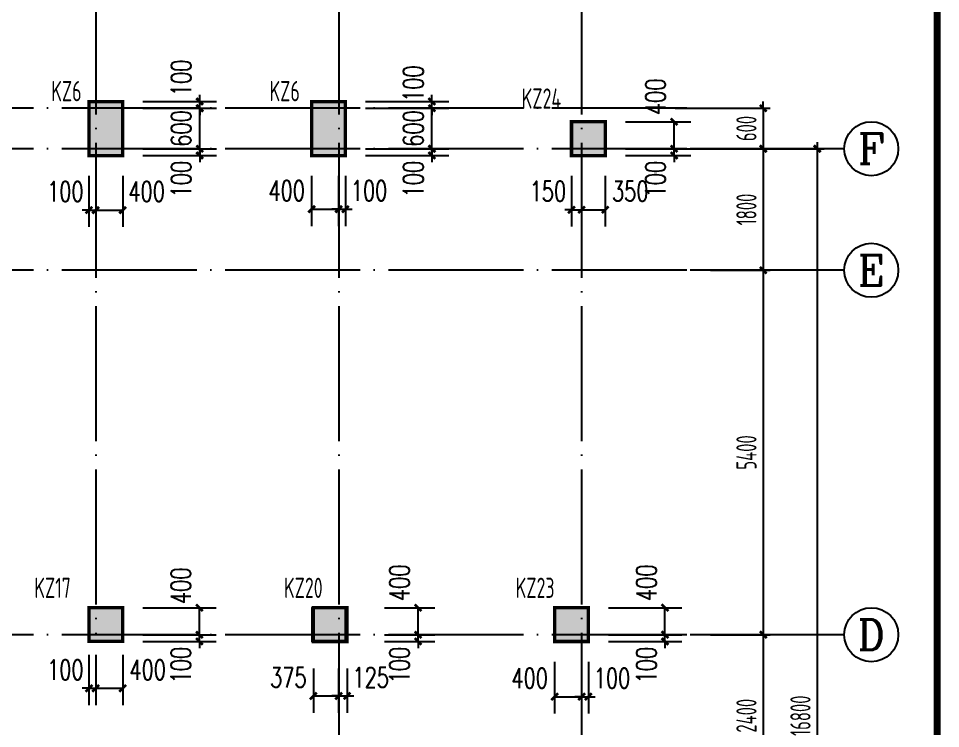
# Model space of a CAD drawing. Extents: x 127019 to 780419, y 327305 to 369305.
# Drawn here: x 290606 to 304269, y 348264 to 358785 of the extents above; entities that cross this region are included whole.
import ezdxf
from ezdxf.enums import TextEntityAlignment as Align

# ---------------------------------------------------------------- set-up
doc = ezdxf.new("R2010")
doc.units = 0
doc.header["$LTSCALE"] = 1000
doc.header["$MEASUREMENT"] = 0
doc.linetypes.add('CONTINOUS', pattern=[0])
doc.linetypes.add('DOTE', pattern=[2.42, 2, -0.2, 0.02, -0.2])
doc.layers.get('0').update_dxf_attribs({"linetype": 'CONTINUOUS'})
doc.layers.get('Defpoints').update_dxf_attribs({"linetype": 'CONTINUOUS'})
for name, color, linetype in [('2106', 2, 'CONTINUOUS'), ('AXIS_TEXT', 7, 'CONTINUOUS'), ('COLU', 7, 'CONTINUOUS'), ('COLUMN', 7, 'CONTINUOUS'), ('DIM', 3, 'CONTINUOUS'), ('DOTE', 8, 'DOTE'), ('PUB_DIM', 3, 'CONTINUOUS'), ('PUB_TITLE', 4, 'CONTINUOUS'), ('柱涂实', 54, 'CONTINUOUS'), ('柱编号', 7, 'CONTINUOUS')]:
    doc.layers.add(name, color=color, linetype=linetype)
doc.styles.add('_TCH_DIM_T3', font='SIMPLEX', dxfattribs={"width": 0.705882, "bigfont": 'GBCBIG'})
doc.styles.add('COMPLEX', font='COMPLEX.shx')
doc.styles.get("Standard").update_dxf_attribs({"font": 'gbxwxt.shx', "bigfont": 'gbhzfs.shx'})
doc.styles.add('TSSD_Dimension', font='gbxwxt.shx', dxfattribs={"width": 0.7, "bigfont": 'gbhzfs.shx'})
doc.dimstyles.new('_TCH_ARCH&&100', dxfattribs={"dimtxt": 297.5, "dimasz": 100, "dimexe": 250, "dimexo": 300, "dimgap": 126.25, "dimtad": 1, "dimdec": 0, "dimzin": 0, "dimdsep": 46, "dimtxsty": '_TCH_DIM_T3', "dimblk": 'ARCHTICK', "dimcen": 0.09, "dimclrt": 7, "dimazin": 2, "dimtfac": 1, "dimtdec": 0, "dimtix": 1, "dimtmove": 2, "dimatfit": 3, "dimfxl": 0, "dimtolj": 1, "dimtzin": 0, "dimarcsym": 0})
doc.dimstyles.new('TSSD_100_100', dxfattribs={"dimtxt": 300, "dimasz": 100, "dimexe": 100, "dimexo": 250, "dimgap": 100, "dimtad": 1, "dimdec": 0, "dimzin": 0, "dimdsep": 46, "dimtxsty": 'TSSD_Dimension', "dimblk": 'ARCHTICK', "dimcen": 0, "dimdle": 100, "dimclrt": 7, "dimadec": 0, "dimazin": 0, "dimtfac": 1, "dimtdec": 0, "dimtix": 1, "dimtmove": 2, "dimatfit": 3, "dimfxl": 0, "dimtolj": 1, "dimtzin": 0, "dimarcsym": 0})

# ---------------------------------------------------------------- blocks, each defined once
blk = doc.blocks.new('_ArchTick')
at = {"color": 0, "linetype": 'ByBlock', "const_width": 0.4}
blk.add_lwpolyline([(-0.5, -0.5), (0.5, 0.5)], dxfattribs=at)
blk = doc.blocks.new('*D239')
at = {"layer": 'Defpoints', "color": 0, "transparency": 16777216}
for p in [(300609, 356854), (300609, 340054), (302443, 340054)]:
    blk.add_point(p, dxfattribs=at)
at = {"layer": 'DIM', "color": 0, "lineweight": -2, "transparency": 16777216}
for p, q in [((302443, 356954), (302443, 339954)), ((300859, 356854), (302543, 356854)), ((300859, 340054), (302543, 340054))]:
    blk.add_line(p, q, dxfattribs=at)
at = {"layer": 'DIM', "color": 0, "lineweight": -2, "transparency": 16777216, "xscale": 100, "yscale": 100, "zscale": 100}
for p, rotation in [((302443, 356854), 90), ((302443, 340054), 270)]:
    blk.add_blockref('_ArchTick', p, dxfattribs=dict(at, rotation=rotation))
at = {"layer": 'DIM', "color": 7, "transparency": 16777216, "insert": (302193, 348454), "char_height": 300, "attachment_point": 5, "rotation": 90, "style": 'TSSD_Dimension'}
blk.add_mtext('\\A1;16800', dxfattribs=at)
blk = doc.blocks.new('*D242')
at = {"layer": 'Defpoints', "color": 0, "transparency": 16777216}
for p in [(300609, 349654), (300609, 347254), (301643, 347254)]:
    blk.add_point(p, dxfattribs=at)
at = {"layer": 'DIM', "color": 0, "lineweight": -2, "transparency": 16777216}
for p, q in [((300859, 349654), (301743, 349654)), ((301643, 349754), (301643, 347154)), ((300859, 347254), (301743, 347254))]:
    blk.add_line(p, q, dxfattribs=at)
at = {"layer": 'DIM', "color": 0, "lineweight": -2, "transparency": 16777216, "xscale": 100, "yscale": 100, "zscale": 100}
for p, rotation in [((301643, 349654), 90), ((301643, 347254), 270)]:
    blk.add_blockref('_ArchTick', p, dxfattribs=dict(at, rotation=rotation))
at = {"layer": 'DIM', "color": 7, "transparency": 16777216, "insert": (301393, 348454), "char_height": 300, "attachment_point": 5, "rotation": 90, "style": 'TSSD_Dimension'}
blk.add_mtext('\\A1;2400', dxfattribs=at)
blk = doc.blocks.new('*D243')
at = {"layer": 'Defpoints', "color": 0, "transparency": 16777216}
for p in [(300609, 355054), (300609, 349654), (301643, 349654)]:
    blk.add_point(p, dxfattribs=at)
at = {"layer": 'DIM', "color": 0, "lineweight": -2, "transparency": 16777216}
for p, q in [((301643, 355154), (301643, 349554)), ((300859, 355054), (301743, 355054)), ((300859, 349654), (301743, 349654))]:
    blk.add_line(p, q, dxfattribs=at)
at = {"layer": 'DIM', "color": 0, "lineweight": -2, "transparency": 16777216, "xscale": 100, "yscale": 100, "zscale": 100}
for p, rotation in [((301643, 355054), 90), ((301643, 349654), 270)]:
    blk.add_blockref('_ArchTick', p, dxfattribs=dict(at, rotation=rotation))
at = {"layer": 'DIM', "color": 7, "transparency": 16777216, "insert": (301393, 352354), "char_height": 300, "attachment_point": 5, "rotation": 90, "style": 'TSSD_Dimension'}
blk.add_mtext('\\A1;5400', dxfattribs=at)
blk = doc.blocks.new('*D244')
at = {"layer": 'Defpoints', "color": 0, "transparency": 16777216}
for p in [(300609, 356854), (300609, 355054), (301643, 355054)]:
    blk.add_point(p, dxfattribs=at)
at = {"layer": 'DIM', "color": 0, "lineweight": -2, "transparency": 16777216}
for p, q in [((301643, 356954), (301643, 354954)), ((300859, 356854), (301743, 356854)), ((300859, 355054), (301743, 355054))]:
    blk.add_line(p, q, dxfattribs=at)
at = {"layer": 'DIM', "color": 0, "lineweight": -2, "transparency": 16777216, "xscale": 100, "yscale": 100, "zscale": 100}
for p, rotation in [((301643, 356854), 90), ((301643, 355054), 270)]:
    blk.add_blockref('_ArchTick', p, dxfattribs=dict(at, rotation=rotation))
at = {"layer": 'DIM', "color": 7, "transparency": 16777216, "insert": (301393, 355954), "char_height": 300, "attachment_point": 5, "rotation": 90, "style": 'TSSD_Dimension'}
blk.add_mtext('\\A1;1800', dxfattribs=at)
blk = doc.blocks.new('_axiso')
blk.add_circle((0, 0), 0.5)
at = {"layer": 'AXIS_TEXT', "style": 'COMPLEX', "width": 1.041667}
blk.add_attdef('A', text='', height=0.56, dxfattribs=at).set_placement((-0.25, -0.28), (0.25, -0.28), align=Align.FIT)
blk = doc.blocks.new('*D247')
at = {"layer": 'Defpoints', "color": 0, "transparency": 16777216}
for p in [(300086, 357454), (300086, 356854), (301643, 356854)]:
    blk.add_point(p, dxfattribs=at)
at = {"layer": 'DIM', "color": 0, "lineweight": -2, "transparency": 16777216}
for p, q in [((300336, 357454), (301743, 357454)), ((301643, 357454), (301643, 357554)), ((301643, 357454), (301643, 356854)), ((300336, 356854), (301743, 356854)), ((301643, 356854), (301643, 356754))]:
    blk.add_line(p, q, dxfattribs=at)
at = {"layer": 'DIM', "color": 0, "lineweight": -2, "transparency": 16777216, "xscale": 100, "yscale": 100, "zscale": 100}
for p, rotation in [((301643, 357454), 270), ((301643, 356854), 90)]:
    blk.add_blockref('_ArchTick', p, dxfattribs=dict(at, rotation=rotation))
at = {"layer": 'DIM', "color": 7, "transparency": 16777216, "insert": (301393, 357154), "char_height": 300, "attachment_point": 5, "rotation": 90, "style": 'TSSD_Dimension'}
blk.add_mtext('\\A1;600', dxfattribs=at)
blk = doc.blocks.new('A$C5E704440')
at = {"layer": '2106', "color": 8}
for points in [[(40000, 700), (39500, 700), (40000, -100), (39500, -100)], [(43300, 700), (42800, 700), (43300, -100), (42800, -100)], [(47150, 400), (46650, 400), (47150, -100), (46650, -100)], [(40000, -6800), (39500, -6800), (40000, -7300), (39500, -7300)], [(43300, -6800), (42800, -6800), (43300, -7300), (42800, -7300)], [(46900, -6800), (46400, -6800), (46900, -7300), (46400, -7300)]]:
    blk.add_solid(points, dxfattribs=at)
at = {"layer": 'COLUMN'}
for points in [[(39500, -100), (40000, -100), (40000, 700), (39500, 700)], [(42800, -100), (43300, -100), (43300, 699), (42800, 699)], [(46650, -100), (47150, -100), (47150, 400), (46650, 400)], [(40000, -6800), (39500, -6800), (39500, -7300), (40000, -7300)], [(43300, -6800), (42800, -6800), (42800, -7300), (43300, -7300)], [(46400, -7300), (46900, -7300), (46900, -6800), (46400, -6800)]]:
    blk.add_lwpolyline(points, close=True, dxfattribs=at)
blk = doc.blocks.new('*D664')
at = {"layer": 'Defpoints', "color": 0, "linetype": 'CONTINOUS', "transparency": 16777216}
for p in [(299051, 349654), (300186, 349654), (299051, 349554)]:
    blk.add_point(p, dxfattribs=at)
at = {"layer": 'PUB_DIM', "color": 0, "linetype": 'CONTINOUS', "lineweight": -2, "transparency": 16777216}
for p, q in [((299351, 349654), (300436, 349654)), ((300186, 349654), (300186, 349754)), ((300186, 349554), (300186, 349654)), ((299351, 349554), (300436, 349554)), ((300186, 349554), (300186, 349454))]:
    blk.add_line(p, q, dxfattribs=at)
at = {"layer": 'PUB_DIM', "color": 0, "linetype": 'CONTINOUS', "lineweight": -2, "transparency": 16777216, "xscale": 100, "yscale": 100, "zscale": 100}
for p, rotation in [((300186, 349654), 270), ((300186, 349554), 90)]:
    blk.add_blockref('_ArchTick', p, dxfattribs=dict(at, rotation=rotation))
at = {"layer": 'PUB_DIM', "color": 7, "linetype": 'CONTINOUS', "transparency": 16777216, "insert": (299911, 349204), "char_height": 297.5, "attachment_point": 5, "rotation": 90, "style": '_TCH_DIM_T3'}
blk.add_mtext('\\A1;100', dxfattribs=at)
blk = doc.blocks.new('*D665')
at = {"layer": 'Defpoints', "color": 0, "linetype": 'CONTINOUS', "transparency": 16777216}
for p in [(299051, 350054), (300186, 350054), (299051, 349654)]:
    blk.add_point(p, dxfattribs=at)
at = {"layer": 'PUB_DIM', "color": 0, "linetype": 'CONTINOUS', "lineweight": -2, "transparency": 16777216}
for p, q in [((299351, 350054), (300436, 350054)), ((300186, 349654), (300186, 350054)), ((299351, 349654), (300436, 349654))]:
    blk.add_line(p, q, dxfattribs=at)
at = {"layer": 'PUB_DIM', "color": 0, "linetype": 'CONTINOUS', "lineweight": -2, "transparency": 16777216, "xscale": 100, "yscale": 100, "zscale": 100}
for p, rotation in [((300186, 350054), 90), ((300186, 349654), 270)]:
    blk.add_blockref('_ArchTick', p, dxfattribs=dict(at, rotation=rotation))
at = {"layer": 'PUB_DIM', "color": 7, "linetype": 'CONTINOUS', "transparency": 16777216, "insert": (299911, 350424), "char_height": 297.5, "attachment_point": 5, "rotation": 90, "style": '_TCH_DIM_T3'}
blk.add_mtext('\\A1;400', dxfattribs=at)
blk = doc.blocks.new('*D666')
at = {"layer": 'Defpoints', "color": 0, "linetype": 'CONTINOUS', "transparency": 16777216}
for p in [(298951, 349554), (299051, 349554), (299051, 348736)]:
    blk.add_point(p, dxfattribs=at)
at = {"layer": 'PUB_DIM', "color": 0, "linetype": 'CONTINOUS', "lineweight": -2, "transparency": 16777216}
for p, q in [((298951, 349254), (298951, 348486)), ((299051, 349254), (299051, 348486)), ((298951, 348736), (298851, 348736)), ((298951, 348736), (299051, 348736)), ((299051, 348736), (299151, 348736))]:
    blk.add_line(p, q, dxfattribs=at)
at = {"layer": 'PUB_DIM', "color": 0, "linetype": 'CONTINOUS', "lineweight": -2, "transparency": 16777216, "xscale": 100, "yscale": 100, "zscale": 100}
blk.add_blockref('_ArchTick', (298951, 348736), dxfattribs=at)
at = {"layer": 'PUB_DIM', "color": 0, "linetype": 'CONTINOUS', "lineweight": -2, "transparency": 16777216, "xscale": 100, "yscale": 100, "zscale": 100, "rotation": 180}
blk.add_blockref('_ArchTick', (299051, 348736), dxfattribs=at)
at = {"layer": 'PUB_DIM', "color": 7, "linetype": 'CONTINOUS', "transparency": 16777216, "insert": (299401, 349011), "char_height": 297.5, "attachment_point": 5, "style": '_TCH_DIM_T3'}
blk.add_mtext('\\A1;100', dxfattribs=at)
blk = doc.blocks.new('*D667')
at = {"layer": 'Defpoints', "color": 0, "linetype": 'CONTINOUS', "transparency": 16777216}
for p in [(298551, 349554), (298951, 349554), (298951, 348736)]:
    blk.add_point(p, dxfattribs=at)
at = {"layer": 'PUB_DIM', "color": 0, "linetype": 'CONTINOUS', "lineweight": -2, "transparency": 16777216}
for p, q in [((298551, 349254), (298551, 348486)), ((298951, 349254), (298951, 348486)), ((298551, 348736), (298951, 348736))]:
    blk.add_line(p, q, dxfattribs=at)
at = {"layer": 'PUB_DIM', "color": 0, "linetype": 'CONTINOUS', "lineweight": -2, "transparency": 16777216, "xscale": 100, "yscale": 100, "zscale": 100, "rotation": 180}
blk.add_blockref('_ArchTick', (298551, 348736), dxfattribs=at)
at = {"layer": 'PUB_DIM', "color": 0, "linetype": 'CONTINOUS', "lineweight": -2, "transparency": 16777216, "xscale": 100, "yscale": 100, "zscale": 100}
blk.add_blockref('_ArchTick', (298951, 348736), dxfattribs=at)
at = {"layer": 'PUB_DIM', "color": 7, "linetype": 'CONTINOUS', "transparency": 16777216, "insert": (298181, 349011), "char_height": 297.5, "attachment_point": 5, "style": '_TCH_DIM_T3'}
blk.add_mtext('\\A1;400', dxfattribs=at)
blk = doc.blocks.new('*D668')
at = {"layer": 'Defpoints', "color": 0, "linetype": 'CONTINOUS', "transparency": 16777216}
for p in [(295728, 349654), (296528, 349654), (295728, 349554)]:
    blk.add_point(p, dxfattribs=at)
at = {"layer": 'PUB_DIM', "color": 0, "linetype": 'CONTINOUS', "lineweight": -2, "transparency": 16777216}
for p, q in [((296028, 349654), (296778, 349654)), ((296528, 349654), (296528, 349754)), ((296528, 349554), (296528, 349654)), ((296028, 349554), (296778, 349554)), ((296528, 349554), (296528, 349454))]:
    blk.add_line(p, q, dxfattribs=at)
at = {"layer": 'PUB_DIM', "color": 0, "linetype": 'CONTINOUS', "lineweight": -2, "transparency": 16777216, "xscale": 100, "yscale": 100, "zscale": 100}
for p, rotation in [((296528, 349654), 270), ((296528, 349554), 90)]:
    blk.add_blockref('_ArchTick', p, dxfattribs=dict(at, rotation=rotation))
at = {"layer": 'PUB_DIM', "color": 7, "linetype": 'CONTINOUS', "transparency": 16777216, "insert": (296253, 349204), "char_height": 297.5, "attachment_point": 5, "rotation": 90, "style": '_TCH_DIM_T3'}
blk.add_mtext('\\A1;100', dxfattribs=at)
blk = doc.blocks.new('*D669')
at = {"layer": 'Defpoints', "color": 0, "linetype": 'CONTINOUS', "transparency": 16777216}
for p in [(295728, 350054), (296528, 350054), (295728, 349654)]:
    blk.add_point(p, dxfattribs=at)
at = {"layer": 'PUB_DIM', "color": 0, "linetype": 'CONTINOUS', "lineweight": -2, "transparency": 16777216}
for p, q in [((296028, 350054), (296778, 350054)), ((296528, 349654), (296528, 350054)), ((296028, 349654), (296778, 349654))]:
    blk.add_line(p, q, dxfattribs=at)
at = {"layer": 'PUB_DIM', "color": 0, "linetype": 'CONTINOUS', "lineweight": -2, "transparency": 16777216, "xscale": 100, "yscale": 100, "zscale": 100}
for p, rotation in [((296528, 350054), 90), ((296528, 349654), 270)]:
    blk.add_blockref('_ArchTick', p, dxfattribs=dict(at, rotation=rotation))
at = {"layer": 'PUB_DIM', "color": 7, "linetype": 'CONTINOUS', "transparency": 16777216, "insert": (296253, 350424), "char_height": 297.5, "attachment_point": 5, "rotation": 90, "style": '_TCH_DIM_T3'}
blk.add_mtext('\\A1;400', dxfattribs=at)
blk = doc.blocks.new('*D670')
at = {"layer": 'Defpoints', "color": 0, "linetype": 'CONTINOUS', "transparency": 16777216}
for p in [(295351, 349454), (295476, 349454), (295476, 348747)]:
    blk.add_point(p, dxfattribs=at)
at = {"layer": 'PUB_DIM', "color": 0, "linetype": 'CONTINOUS', "lineweight": -2, "transparency": 16777216}
for p, q in [((295351, 349154), (295351, 348497)), ((295476, 349154), (295476, 348497)), ((295351, 348747), (295251, 348747)), ((295351, 348747), (295476, 348747)), ((295476, 348747), (295576, 348747))]:
    blk.add_line(p, q, dxfattribs=at)
at = {"layer": 'PUB_DIM', "color": 0, "linetype": 'CONTINOUS', "lineweight": -2, "transparency": 16777216, "xscale": 100, "yscale": 100, "zscale": 100}
blk.add_blockref('_ArchTick', (295351, 348747), dxfattribs=at)
at = {"layer": 'PUB_DIM', "color": 0, "linetype": 'CONTINOUS', "lineweight": -2, "transparency": 16777216, "xscale": 100, "yscale": 100, "zscale": 100, "rotation": 180}
blk.add_blockref('_ArchTick', (295476, 348747), dxfattribs=at)
at = {"layer": 'PUB_DIM', "color": 7, "linetype": 'CONTINOUS', "transparency": 16777216, "insert": (295826, 349022), "char_height": 297.5, "attachment_point": 5, "style": '_TCH_DIM_T3'}
blk.add_mtext('\\A1;125', dxfattribs=at)
blk = doc.blocks.new('*D671')
at = {"layer": 'Defpoints', "color": 0, "linetype": 'CONTINOUS', "transparency": 16777216}
for p in [(294976, 349454), (295351, 349454), (295351, 348747)]:
    blk.add_point(p, dxfattribs=at)
at = {"layer": 'PUB_DIM', "color": 0, "linetype": 'CONTINOUS', "lineweight": -2, "transparency": 16777216}
for p, q in [((294976, 349154), (294976, 348497)), ((295351, 349154), (295351, 348497)), ((294976, 348747), (295351, 348747))]:
    blk.add_line(p, q, dxfattribs=at)
at = {"layer": 'PUB_DIM', "color": 0, "linetype": 'CONTINOUS', "lineweight": -2, "transparency": 16777216, "xscale": 100, "yscale": 100, "zscale": 100, "rotation": 180}
blk.add_blockref('_ArchTick', (294976, 348747), dxfattribs=at)
at = {"layer": 'PUB_DIM', "color": 0, "linetype": 'CONTINOUS', "lineweight": -2, "transparency": 16777216, "xscale": 100, "yscale": 100, "zscale": 100}
blk.add_blockref('_ArchTick', (295351, 348747), dxfattribs=at)
at = {"layer": 'PUB_DIM', "color": 7, "linetype": 'CONTINOUS', "transparency": 16777216, "insert": (294606, 349022), "char_height": 297.5, "attachment_point": 5, "style": '_TCH_DIM_T3'}
blk.add_mtext('\\A1;375', dxfattribs=at)
blk = doc.blocks.new('*D676')
at = {"layer": 'Defpoints', "color": 0, "linetype": 'CONTINOUS', "transparency": 16777216}
for p in [(292151, 349654), (293288, 349654), (292151, 349554)]:
    blk.add_point(p, dxfattribs=at)
at = {"layer": 'PUB_DIM', "color": 0, "linetype": 'CONTINOUS', "lineweight": -2, "transparency": 16777216}
for p, q in [((292451, 349654), (293538, 349654)), ((293288, 349654), (293288, 349754)), ((293288, 349554), (293288, 349654)), ((292451, 349554), (293538, 349554)), ((293288, 349554), (293288, 349454))]:
    blk.add_line(p, q, dxfattribs=at)
at = {"layer": 'PUB_DIM', "color": 0, "linetype": 'CONTINOUS', "lineweight": -2, "transparency": 16777216, "xscale": 100, "yscale": 100, "zscale": 100}
for p, rotation in [((293288, 349654), 269.9995628680268), ((293288, 349554), 89.99956286802674)]:
    blk.add_blockref('_ArchTick', p, dxfattribs=dict(at, rotation=rotation))
at = {"layer": 'PUB_DIM', "color": 7, "linetype": 'CONTINOUS', "transparency": 16777216, "insert": (293013, 349204), "char_height": 297.5, "attachment_point": 5, "rotation": 89.9996, "style": '_TCH_DIM_T3'}
blk.add_mtext('\\A1;100', dxfattribs=at)
blk = doc.blocks.new('*D677')
at = {"layer": 'Defpoints', "color": 0, "linetype": 'CONTINOUS', "transparency": 16777216}
for p in [(292151, 350054), (293288, 350054), (292151, 349654)]:
    blk.add_point(p, dxfattribs=at)
at = {"layer": 'PUB_DIM', "color": 0, "linetype": 'CONTINOUS', "lineweight": -2, "transparency": 16777216}
for p, q in [((292451, 350054), (293538, 350054)), ((293288, 349654), (293288, 350054)), ((292451, 349654), (293538, 349654))]:
    blk.add_line(p, q, dxfattribs=at)
at = {"layer": 'PUB_DIM', "color": 0, "linetype": 'CONTINOUS', "lineweight": -2, "transparency": 16777216, "xscale": 100, "yscale": 100, "zscale": 100}
for p, rotation in [((293288, 350054), 89.99956286802647), ((293288, 349654), 269.9995628680265)]:
    blk.add_blockref('_ArchTick', p, dxfattribs=dict(at, rotation=rotation))
at = {"layer": 'PUB_DIM', "color": 7, "linetype": 'CONTINOUS', "transparency": 16777216, "insert": (293013, 350379), "char_height": 297.5, "attachment_point": 5, "rotation": 89.9996, "style": '_TCH_DIM_T3'}
blk.add_mtext('\\A1;400', dxfattribs=at)
blk = doc.blocks.new('*D678')
at = {"layer": 'Defpoints', "color": 0, "linetype": 'CONTINOUS', "transparency": 16777216}
for p in [(291751, 349654), (292151, 349654), (292151, 348860)]:
    blk.add_point(p, dxfattribs=at)
at = {"layer": 'PUB_DIM', "color": 0, "linetype": 'CONTINOUS', "lineweight": -2, "transparency": 16777216}
for p, q in [((291751, 349354), (291751, 348610)), ((292151, 349354), (292151, 348610)), ((291751, 348860), (292151, 348860))]:
    blk.add_line(p, q, dxfattribs=at)
at = {"layer": 'PUB_DIM', "color": 0, "linetype": 'CONTINOUS', "lineweight": -2, "transparency": 16777216, "xscale": 100, "yscale": 100, "zscale": 100, "rotation": 180}
blk.add_blockref('_ArchTick', (291751, 348860), dxfattribs=at)
at = {"layer": 'PUB_DIM', "color": 0, "linetype": 'CONTINOUS', "lineweight": -2, "transparency": 16777216, "xscale": 100, "yscale": 100, "zscale": 100}
blk.add_blockref('_ArchTick', (292151, 348860), dxfattribs=at)
at = {"layer": 'PUB_DIM', "color": 7, "linetype": 'CONTINOUS', "transparency": 16777216, "insert": (292521, 349135), "char_height": 297.5, "attachment_point": 5, "style": '_TCH_DIM_T3'}
blk.add_mtext('\\A1;400', dxfattribs=at)
blk = doc.blocks.new('*D679')
at = {"layer": 'Defpoints', "color": 0, "linetype": 'CONTINOUS', "transparency": 16777216}
for p in [(291651, 349654), (291751, 349654), (291751, 348860)]:
    blk.add_point(p, dxfattribs=at)
at = {"layer": 'PUB_DIM', "color": 0, "linetype": 'CONTINOUS', "lineweight": -2, "transparency": 16777216}
for p, q in [((291651, 349354), (291651, 348610)), ((291751, 349354), (291751, 348610)), ((291651, 348860), (291551, 348860)), ((291651, 348860), (291751, 348860)), ((291751, 348860), (291851, 348860))]:
    blk.add_line(p, q, dxfattribs=at)
at = {"layer": 'PUB_DIM', "color": 0, "linetype": 'CONTINOUS', "lineweight": -2, "transparency": 16777216, "xscale": 100, "yscale": 100, "zscale": 100}
blk.add_blockref('_ArchTick', (291651, 348860), dxfattribs=at)
at = {"layer": 'PUB_DIM', "color": 0, "linetype": 'CONTINOUS', "lineweight": -2, "transparency": 16777216, "xscale": 100, "yscale": 100, "zscale": 100, "rotation": 180}
blk.add_blockref('_ArchTick', (291751, 348860), dxfattribs=at)
at = {"layer": 'PUB_DIM', "color": 7, "linetype": 'CONTINOUS', "transparency": 16777216, "insert": (291301, 349135), "char_height": 297.5, "attachment_point": 5, "style": '_TCH_DIM_T3'}
blk.add_mtext('\\A1;100', dxfattribs=at)
blk = doc.blocks.new('*D726')
at = {"layer": 'Defpoints', "color": 0, "linetype": 'CONTINOUS', "transparency": 16777216}
for p in [(299301, 356854), (299301, 356754), (300321, 356854)]:
    blk.add_point(p, dxfattribs=at)
at = {"layer": 'PUB_DIM', "color": 0, "linetype": 'CONTINOUS', "lineweight": -2, "transparency": 16777216}
for p, q in [((300321, 356854), (300321, 356954)), ((299601, 356854), (300571, 356854)), ((299601, 356754), (300571, 356754)), ((300321, 356754), (300321, 356854)), ((300321, 356754), (300321, 356654))]:
    blk.add_line(p, q, dxfattribs=at)
at = {"layer": 'PUB_DIM', "color": 0, "linetype": 'CONTINOUS', "lineweight": -2, "transparency": 16777216, "xscale": 100, "yscale": 100, "zscale": 100}
for p, rotation in [((300321, 356854), 270), ((300321, 356754), 90)]:
    blk.add_blockref('_ArchTick', p, dxfattribs=dict(at, rotation=rotation))
at = {"layer": 'PUB_DIM', "color": 7, "linetype": 'CONTINOUS', "transparency": 16777216, "insert": (300046, 356404), "char_height": 297.5, "attachment_point": 5, "rotation": 90, "style": '_TCH_DIM_T3'}
blk.add_mtext('\\A1;100', dxfattribs=at)
blk = doc.blocks.new('*D727')
at = {"layer": 'Defpoints', "color": 0, "linetype": 'CONTINOUS', "transparency": 16777216}
for p in [(299301, 357254), (300321, 357254), (299301, 356854)]:
    blk.add_point(p, dxfattribs=at)
at = {"layer": 'PUB_DIM', "color": 0, "linetype": 'CONTINOUS', "lineweight": -2, "transparency": 16777216}
for p, q in [((299601, 357254), (300571, 357254)), ((300321, 356854), (300321, 357254)), ((299601, 356854), (300571, 356854))]:
    blk.add_line(p, q, dxfattribs=at)
at = {"layer": 'PUB_DIM', "color": 0, "linetype": 'CONTINOUS', "lineweight": -2, "transparency": 16777216, "xscale": 100, "yscale": 100, "zscale": 100}
for p, rotation in [((300321, 357254), 90), ((300321, 356854), 270)]:
    blk.add_blockref('_ArchTick', p, dxfattribs=dict(at, rotation=rotation))
at = {"layer": 'PUB_DIM', "color": 7, "linetype": 'CONTINOUS', "transparency": 16777216, "insert": (300046, 357624), "char_height": 297.5, "attachment_point": 5, "rotation": 90, "style": '_TCH_DIM_T3'}
blk.add_mtext('\\A1;400', dxfattribs=at)
blk = doc.blocks.new('*D728')
at = {"layer": 'Defpoints', "color": 0, "linetype": 'CONTINOUS', "transparency": 16777216}
for p in [(298951, 356754), (299301, 356754), (299301, 355950)]:
    blk.add_point(p, dxfattribs=at)
at = {"layer": 'PUB_DIM', "color": 0, "linetype": 'CONTINOUS', "lineweight": -2, "transparency": 16777216}
for p, q in [((298951, 356454), (298951, 355700)), ((299301, 356454), (299301, 355700)), ((298951, 355950), (299301, 355950))]:
    blk.add_line(p, q, dxfattribs=at)
at = {"layer": 'PUB_DIM', "color": 0, "linetype": 'CONTINOUS', "lineweight": -2, "transparency": 16777216, "xscale": 100, "yscale": 100, "zscale": 100, "rotation": 180}
blk.add_blockref('_ArchTick', (298951, 355950), dxfattribs=at)
at = {"layer": 'PUB_DIM', "color": 0, "linetype": 'CONTINOUS', "lineweight": -2, "transparency": 16777216, "xscale": 100, "yscale": 100, "zscale": 100}
blk.add_blockref('_ArchTick', (299301, 355950), dxfattribs=at)
at = {"layer": 'PUB_DIM', "color": 7, "linetype": 'CONTINOUS', "transparency": 16777216, "insert": (299671, 356225), "char_height": 297.5, "attachment_point": 5, "style": '_TCH_DIM_T3'}
blk.add_mtext('\\A1;350', dxfattribs=at)
blk = doc.blocks.new('*D729')
at = {"layer": 'Defpoints', "color": 0, "linetype": 'CONTINOUS', "transparency": 16777216}
for p in [(298801, 356754), (298951, 356754), (298951, 355950)]:
    blk.add_point(p, dxfattribs=at)
at = {"layer": 'PUB_DIM', "color": 0, "linetype": 'CONTINOUS', "lineweight": -2, "transparency": 16777216}
for p, q in [((298801, 356454), (298801, 355700)), ((298951, 356454), (298951, 355700)), ((298801, 355950), (298701, 355950)), ((298801, 355950), (298951, 355950)), ((298951, 355950), (299051, 355950))]:
    blk.add_line(p, q, dxfattribs=at)
at = {"layer": 'PUB_DIM', "color": 0, "linetype": 'CONTINOUS', "lineweight": -2, "transparency": 16777216, "xscale": 100, "yscale": 100, "zscale": 100}
blk.add_blockref('_ArchTick', (298801, 355950), dxfattribs=at)
at = {"layer": 'PUB_DIM', "color": 0, "linetype": 'CONTINOUS', "lineweight": -2, "transparency": 16777216, "xscale": 100, "yscale": 100, "zscale": 100, "rotation": 180}
blk.add_blockref('_ArchTick', (298951, 355950), dxfattribs=at)
at = {"layer": 'PUB_DIM', "color": 7, "linetype": 'CONTINOUS', "transparency": 16777216, "insert": (298451, 356225), "char_height": 297.5, "attachment_point": 5, "style": '_TCH_DIM_T3'}
blk.add_mtext('\\A1;150', dxfattribs=at)
blk = doc.blocks.new('*D730')
at = {"layer": 'Defpoints', "color": 0, "linetype": 'CONTINOUS', "transparency": 16777216}
for p in [(295451, 356854), (295451, 356754), (296732, 356854)]:
    blk.add_point(p, dxfattribs=at)
at = {"layer": 'PUB_DIM', "color": 0, "linetype": 'CONTINOUS', "lineweight": -2, "transparency": 16777216}
for p, q in [((296732, 356854), (296732, 356954)), ((295751, 356854), (296982, 356854)), ((295751, 356754), (296982, 356754)), ((296732, 356754), (296732, 356854)), ((296732, 356754), (296732, 356654))]:
    blk.add_line(p, q, dxfattribs=at)
at = {"layer": 'PUB_DIM', "color": 0, "linetype": 'CONTINOUS', "lineweight": -2, "transparency": 16777216, "xscale": 100, "yscale": 100, "zscale": 100}
for p, rotation in [((296732, 356854), 270), ((296732, 356754), 90)]:
    blk.add_blockref('_ArchTick', p, dxfattribs=dict(at, rotation=rotation))
at = {"layer": 'PUB_DIM', "color": 7, "linetype": 'CONTINOUS', "transparency": 16777216, "insert": (296457, 356404), "char_height": 297.5, "attachment_point": 5, "rotation": 90, "style": '_TCH_DIM_T3'}
blk.add_mtext('\\A1;100', dxfattribs=at)
blk = doc.blocks.new('*D731')
at = {"layer": 'Defpoints', "color": 0, "linetype": 'CONTINOUS', "transparency": 16777216}
for p in [(295451, 357454), (296732, 357454), (295451, 356854)]:
    blk.add_point(p, dxfattribs=at)
at = {"layer": 'PUB_DIM', "color": 0, "linetype": 'CONTINOUS', "lineweight": -2, "transparency": 16777216}
for p, q in [((295751, 357454), (296982, 357454)), ((296732, 357454), (296732, 357554)), ((296732, 356854), (296732, 357454)), ((295751, 356854), (296982, 356854)), ((296732, 356854), (296732, 356754))]:
    blk.add_line(p, q, dxfattribs=at)
at = {"layer": 'PUB_DIM', "color": 0, "linetype": 'CONTINOUS', "lineweight": -2, "transparency": 16777216, "xscale": 100, "yscale": 100, "zscale": 100}
for p, rotation in [((296732, 357454), 270), ((296732, 356854), 90)]:
    blk.add_blockref('_ArchTick', p, dxfattribs=dict(at, rotation=rotation))
at = {"layer": 'PUB_DIM', "color": 7, "linetype": 'CONTINOUS', "transparency": 16777216, "insert": (296457, 357154), "char_height": 297.5, "attachment_point": 5, "rotation": 90, "style": '_TCH_DIM_T3'}
blk.add_mtext('\\A1;600', dxfattribs=at)
blk = doc.blocks.new('*D732')
at = {"layer": 'Defpoints', "color": 0, "linetype": 'CONTINOUS', "transparency": 16777216}
for p in [(295451, 357554), (295451, 357454), (296732, 357554)]:
    blk.add_point(p, dxfattribs=at)
at = {"layer": 'PUB_DIM', "color": 0, "linetype": 'CONTINOUS', "lineweight": -2, "transparency": 16777216}
for p, q in [((296732, 357554), (296732, 357654)), ((295751, 357554), (296982, 357554)), ((295751, 357454), (296982, 357454)), ((296732, 357454), (296732, 357554)), ((296732, 357454), (296732, 357354))]:
    blk.add_line(p, q, dxfattribs=at)
at = {"layer": 'PUB_DIM', "color": 0, "linetype": 'CONTINOUS', "lineweight": -2, "transparency": 16777216, "xscale": 100, "yscale": 100, "zscale": 100}
for p, rotation in [((296732, 357554), 270), ((296732, 357454), 90)]:
    blk.add_blockref('_ArchTick', p, dxfattribs=dict(at, rotation=rotation))
at = {"layer": 'PUB_DIM', "color": 7, "linetype": 'CONTINOUS', "transparency": 16777216, "insert": (296457, 357818), "char_height": 297.5, "attachment_point": 5, "rotation": 90, "style": '_TCH_DIM_T3'}
blk.add_mtext('\\A1;100', dxfattribs=at)
blk = doc.blocks.new('*D733')
at = {"layer": 'Defpoints', "color": 0, "linetype": 'CONTINOUS', "transparency": 16777216}
for p in [(295351, 356754), (295451, 356754), (295451, 355958)]:
    blk.add_point(p, dxfattribs=at)
at = {"layer": 'PUB_DIM', "color": 0, "linetype": 'CONTINOUS', "lineweight": -2, "transparency": 16777216}
for p, q in [((295351, 356454), (295351, 355708)), ((295451, 356454), (295451, 355708)), ((295351, 355958), (295251, 355958)), ((295351, 355958), (295451, 355958)), ((295451, 355958), (295551, 355958))]:
    blk.add_line(p, q, dxfattribs=at)
at = {"layer": 'PUB_DIM', "color": 0, "linetype": 'CONTINOUS', "lineweight": -2, "transparency": 16777216, "xscale": 100, "yscale": 100, "zscale": 100}
blk.add_blockref('_ArchTick', (295351, 355958), dxfattribs=at)
at = {"layer": 'PUB_DIM', "color": 0, "linetype": 'CONTINOUS', "lineweight": -2, "transparency": 16777216, "xscale": 100, "yscale": 100, "zscale": 100, "rotation": 180}
blk.add_blockref('_ArchTick', (295451, 355958), dxfattribs=at)
at = {"layer": 'PUB_DIM', "color": 7, "linetype": 'CONTINOUS', "transparency": 16777216, "insert": (295801, 356233), "char_height": 297.5, "attachment_point": 5, "style": '_TCH_DIM_T3'}
blk.add_mtext('\\A1;100', dxfattribs=at)
blk = doc.blocks.new('*D734')
at = {"layer": 'Defpoints', "color": 0, "linetype": 'CONTINOUS', "transparency": 16777216}
for p in [(294951, 356754), (295351, 356754), (295351, 355958)]:
    blk.add_point(p, dxfattribs=at)
at = {"layer": 'PUB_DIM', "color": 0, "linetype": 'CONTINOUS', "lineweight": -2, "transparency": 16777216}
for p, q in [((294951, 356454), (294951, 355708)), ((295351, 356454), (295351, 355708)), ((294951, 355958), (295351, 355958))]:
    blk.add_line(p, q, dxfattribs=at)
at = {"layer": 'PUB_DIM', "color": 0, "linetype": 'CONTINOUS', "lineweight": -2, "transparency": 16777216, "xscale": 100, "yscale": 100, "zscale": 100, "rotation": 180}
blk.add_blockref('_ArchTick', (294951, 355958), dxfattribs=at)
at = {"layer": 'PUB_DIM', "color": 0, "linetype": 'CONTINOUS', "lineweight": -2, "transparency": 16777216, "xscale": 100, "yscale": 100, "zscale": 100}
blk.add_blockref('_ArchTick', (295351, 355958), dxfattribs=at)
at = {"layer": 'PUB_DIM', "color": 7, "linetype": 'CONTINOUS', "transparency": 16777216, "insert": (294581, 356233), "char_height": 297.5, "attachment_point": 5, "style": '_TCH_DIM_T3'}
blk.add_mtext('\\A1;400', dxfattribs=at)
blk = doc.blocks.new('*D735')
at = {"layer": 'Defpoints', "color": 0, "linetype": 'CONTINOUS', "transparency": 16777216}
for p in [(292151, 356854), (292151, 356754), (293292, 356854)]:
    blk.add_point(p, dxfattribs=at)
at = {"layer": 'PUB_DIM', "color": 0, "linetype": 'CONTINOUS', "lineweight": -2, "transparency": 16777216}
for p, q in [((293292, 356854), (293292, 356954)), ((292451, 356854), (293542, 356854)), ((292451, 356754), (293542, 356754)), ((293292, 356754), (293292, 356854)), ((293292, 356754), (293292, 356654))]:
    blk.add_line(p, q, dxfattribs=at)
at = {"layer": 'PUB_DIM', "color": 0, "linetype": 'CONTINOUS', "lineweight": -2, "transparency": 16777216, "xscale": 100, "yscale": 100, "zscale": 100}
for p, rotation in [((293292, 356854), 270), ((293292, 356754), 90)]:
    blk.add_blockref('_ArchTick', p, dxfattribs=dict(at, rotation=rotation))
at = {"layer": 'PUB_DIM', "color": 7, "linetype": 'CONTINOUS', "transparency": 16777216, "insert": (293017, 356404), "char_height": 297.5, "attachment_point": 5, "rotation": 90, "style": '_TCH_DIM_T3'}
blk.add_mtext('\\A1;100', dxfattribs=at)
blk = doc.blocks.new('*D736')
at = {"layer": 'Defpoints', "color": 0, "linetype": 'CONTINOUS', "transparency": 16777216}
for p in [(292151, 357454), (293292, 357454), (292151, 356854)]:
    blk.add_point(p, dxfattribs=at)
at = {"layer": 'PUB_DIM', "color": 0, "linetype": 'CONTINOUS', "lineweight": -2, "transparency": 16777216}
for p, q in [((292451, 357454), (293542, 357454)), ((293292, 357454), (293292, 357554)), ((293292, 356854), (293292, 357454)), ((292451, 356854), (293542, 356854)), ((293292, 356854), (293292, 356754))]:
    blk.add_line(p, q, dxfattribs=at)
at = {"layer": 'PUB_DIM', "color": 0, "linetype": 'CONTINOUS', "lineweight": -2, "transparency": 16777216, "xscale": 100, "yscale": 100, "zscale": 100}
for p, rotation in [((293292, 357454), 270), ((293292, 356854), 90)]:
    blk.add_blockref('_ArchTick', p, dxfattribs=dict(at, rotation=rotation))
at = {"layer": 'PUB_DIM', "color": 7, "linetype": 'CONTINOUS', "transparency": 16777216, "insert": (293017, 357154), "char_height": 297.5, "attachment_point": 5, "rotation": 90, "style": '_TCH_DIM_T3'}
blk.add_mtext('\\A1;600', dxfattribs=at)
blk = doc.blocks.new('*D737')
at = {"layer": 'Defpoints', "color": 0, "linetype": 'CONTINOUS', "transparency": 16777216}
for p in [(292151, 357554), (292151, 357454), (293292, 357554)]:
    blk.add_point(p, dxfattribs=at)
at = {"layer": 'PUB_DIM', "color": 0, "linetype": 'CONTINOUS', "lineweight": -2, "transparency": 16777216}
for p, q in [((293292, 357554), (293292, 357654)), ((292451, 357554), (293542, 357554)), ((292451, 357454), (293542, 357454)), ((293292, 357454), (293292, 357554)), ((293292, 357454), (293292, 357354))]:
    blk.add_line(p, q, dxfattribs=at)
at = {"layer": 'PUB_DIM', "color": 0, "linetype": 'CONTINOUS', "lineweight": -2, "transparency": 16777216, "xscale": 100, "yscale": 100, "zscale": 100}
for p, rotation in [((293292, 357554), 270), ((293292, 357454), 90)]:
    blk.add_blockref('_ArchTick', p, dxfattribs=dict(at, rotation=rotation))
at = {"layer": 'PUB_DIM', "color": 7, "linetype": 'CONTINOUS', "transparency": 16777216, "insert": (293017, 357904), "char_height": 297.5, "attachment_point": 5, "rotation": 90, "style": '_TCH_DIM_T3'}
blk.add_mtext('\\A1;100', dxfattribs=at)
blk = doc.blocks.new('*D738')
at = {"layer": 'Defpoints', "color": 0, "linetype": 'CONTINOUS', "transparency": 16777216}
for p in [(291651, 356754), (291751, 356754), (291751, 355945)]:
    blk.add_point(p, dxfattribs=at)
at = {"layer": 'PUB_DIM', "color": 0, "linetype": 'CONTINOUS', "lineweight": -2, "transparency": 16777216}
for p, q in [((291651, 356454), (291651, 355695)), ((291751, 356454), (291751, 355695)), ((291651, 355945), (291551, 355945)), ((291651, 355945), (291751, 355945)), ((291751, 355945), (291851, 355945))]:
    blk.add_line(p, q, dxfattribs=at)
at = {"layer": 'PUB_DIM', "color": 0, "linetype": 'CONTINOUS', "lineweight": -2, "transparency": 16777216, "xscale": 100, "yscale": 100, "zscale": 100}
blk.add_blockref('_ArchTick', (291651, 355945), dxfattribs=at)
at = {"layer": 'PUB_DIM', "color": 0, "linetype": 'CONTINOUS', "lineweight": -2, "transparency": 16777216, "xscale": 100, "yscale": 100, "zscale": 100, "rotation": 180}
blk.add_blockref('_ArchTick', (291751, 355945), dxfattribs=at)
at = {"layer": 'PUB_DIM', "color": 7, "linetype": 'CONTINOUS', "transparency": 16777216, "insert": (291301, 356220), "char_height": 297.5, "attachment_point": 5, "style": '_TCH_DIM_T3'}
blk.add_mtext('\\A1;100', dxfattribs=at)
blk = doc.blocks.new('*D739')
at = {"layer": 'Defpoints', "color": 0, "linetype": 'CONTINOUS', "transparency": 16777216}
for p in [(291751, 356754), (292151, 356754), (292151, 355945)]:
    blk.add_point(p, dxfattribs=at)
at = {"layer": 'PUB_DIM', "color": 0, "linetype": 'CONTINOUS', "lineweight": -2, "transparency": 16777216}
for p, q in [((291751, 356454), (291751, 355695)), ((292151, 356454), (292151, 355695)), ((291751, 355945), (292151, 355945))]:
    blk.add_line(p, q, dxfattribs=at)
at = {"layer": 'PUB_DIM', "color": 0, "linetype": 'CONTINOUS', "lineweight": -2, "transparency": 16777216, "xscale": 100, "yscale": 100, "zscale": 100, "rotation": 180}
blk.add_blockref('_ArchTick', (291751, 355945), dxfattribs=at)
at = {"layer": 'PUB_DIM', "color": 0, "linetype": 'CONTINOUS', "lineweight": -2, "transparency": 16777216, "xscale": 100, "yscale": 100, "zscale": 100}
blk.add_blockref('_ArchTick', (292151, 355945), dxfattribs=at)
at = {"layer": 'PUB_DIM', "color": 7, "linetype": 'CONTINOUS', "transparency": 16777216, "insert": (292506, 356220), "char_height": 297.5, "attachment_point": 5, "style": '_TCH_DIM_T3'}
blk.add_mtext('\\A1;400', dxfattribs=at)

msp = doc.modelspace()

# ---------------------------------------------------------------- linework, layer by layer
at = {"layer": 'COLU'}
for p, q in [((292151.2, 357553.6), (292151.2, 356753.6)), ((295451.2, 357553.6), (295451.2, 356753.6))]:
    msp.add_line(p, q, dxfattribs=at)
at = {"layer": 'COLU', "const_width": 50}
for points in [[(291651.2, 357553.6), (292151.2, 357553.6), (292151.2, 356753.6), (291651.2, 356753.6)], [(294951.2, 357553.6), (295451.2, 357553.6), (295451.2, 356753.6), (294951.2, 356753.6)], [(298800.8, 357253.6), (299300.8, 357253.6), (299300.8, 356753.6), (298800.8, 356753.6)], [(298800.8, 357253.6), (299300.8, 357253.6), (299300.8, 356753.6), (298800.8, 356753.6)], [(291651.2, 350054.5), (292151.2, 350054.5), (292151.2, 349554.5), (291651.2, 349554.5)], [(291651.2, 350054.5), (292151.2, 350054.5), (292151.2, 349554.5), (291651.2, 349554.5)], [(294976.2, 350053.6), (295476.2, 350053.6), (295476.2, 349553.6), (294976.2, 349553.6)], [(294976.2, 350053.6), (295476.2, 350053.6), (295476.2, 349553.6), (294976.2, 349553.6)], [(294976.2, 350053.6), (295476.2, 350053.6), (295476.2, 349553.6), (294976.2, 349553.6)], [(298551.2, 350053.6), (299051.2, 350053.6), (299051.2, 349553.6), (298551.2, 349553.6)], [(298551.2, 350053.6), (299051.2, 350053.6), (299051.2, 349553.6), (298551.2, 349553.6)]]:
    msp.add_lwpolyline(points, close=True, dxfattribs=at)
at = {"layer": 'DIM'}
for p, q in [((302843.4, 356853.6), (300558.5, 356853.6)), ((302843.4, 355053.6), (300558.5, 355053.6)), ((302843.4, 349653.6), (300558.5, 349653.6))]:
    msp.add_line(p, q, dxfattribs=at)
at = {"layer": 'DOTE'}
for p, q in [((291751.2, 359363.8), (291751.2, 349653.6)), ((295351.2, 359363.8), (295351.2, 337543.4)), ((298951.2, 359363.8), (298951.2, 337543.4)), ((300508.5, 357453.6), (250904.9, 357453.6)), ((300508.5, 357453.6), (291651.2, 357453.6)), ((300508.5, 356853.6), (250904.9, 356853.6)), ((300508.5, 355053.6), (250904.9, 355053.6)), ((300508.5, 349653.6), (250904.9, 349653.6)), ((300508.5, 349653.6), (291751.2, 349653.6))]:
    msp.add_line(p, q, dxfattribs=at)
at = {"layer": 'PUB_TITLE', "const_width": 100}
msp.add_lwpolyline([(246819.2, 328305.3), (304219.2, 328305.3), (304219.2, 368305.3), (246819.2, 368305.3)], close=True, dxfattribs=at)

# ---------------------------------------------------------------- block references
at = {"layer": 'DIM'}
ref = msp.add_blockref('_axiso', (303243.4, 356853.6), dxfattribs=dict(at, xscale=800, yscale=800, zscale=800))
ref.add_attrib('A', 'F', dxfattribs={"layer": 'AXIS_TEXT', "height": 448, "style": 'COMPLEX', "width": 1.171875}).set_placement((303043.4, 356629.6), (303443.4, 356629.6), align=Align.FIT)
ref = msp.add_blockref('_axiso', (303243.4, 355053.6), dxfattribs=dict(at, xscale=800, yscale=800, zscale=800))
ref.add_attrib('A', 'E', dxfattribs={"layer": 'AXIS_TEXT', "height": 448, "style": 'COMPLEX', "width": 1.171875}).set_placement((303043.4, 354829.6), (303443.4, 354829.6), align=Align.FIT)
ref = msp.add_blockref('_axiso', (303243.4, 349653.6), dxfattribs=dict(at, xscale=800, yscale=800, zscale=800))
ref.add_attrib('A', 'D', dxfattribs={"layer": 'AXIS_TEXT', "height": 448, "style": 'COMPLEX', "width": 1.102941}).set_placement((303043.4, 349429.6), (303443.4, 349429.6), align=Align.FIT)
at = {"layer": '柱涂实', "color": 7, "linetype": 'CONTINOUS'}
msp.add_blockref('A$C5E704440', (252151.2, 356853.6), dxfattribs=at)

# ---------------------------------------------------------------- texts
at = {"layer": '柱编号', "width": 0.75}
for s, p in [('KZ6', (291092.7, 357558)), ('KZ6', (294326.6, 357558)), ('KZ24', (298062.7, 357448)), ('KZ17', (290841.8, 350198.6)), ('KZ20', (294541, 350198.6)), ('KZ23', (297973.6, 350198.6))]:
    msp.add_text(s, height=300, dxfattribs=at).set_placement(p)

# ---------------------------------------------------------------- dimensions: what is measured, and where the dimension line sits
at = {"layer": 'DIM'}
for p1, p2, distance, picture, middle in [((300085.7, 357453.6), (300085.7, 356853.6), 1557.6, '*D247', (301393.4, 357153.6)), ((300609.4, 356853.6), (300609.4, 340053.6), 1834, '*D239', (302193.4, 348453.6)), ((300609.4, 356853.6), (300609.4, 355053.6), 1034, '*D244', (301393.4, 355953.6))]:
    dim = msp.add_aligned_dim(p1=p1, p2=p2, distance=distance, dimstyle='TSSD_100_100', dxfattribs=at)
    dim.commit()
    dim.dimension.update_dxf_attribs({"geometry": picture, "text_midpoint": middle})
for base, p1, p2, picture, middle in [((301643.4, 349653.6), (300609.4, 355053.6), (300609.4, 349653.6), '*D243', (301393.4, 352353.6)), ((301643.4, 347253.6), (300609.4, 349653.6), (300609.4, 347253.6), '*D242', (301393.4, 348453.6))]:
    dim = msp.add_linear_dim(base=base, p1=p1, p2=p2, angle=90, dimstyle='TSSD_100_100', dxfattribs=at)
    dim.commit()
    dim.dimension.update_dxf_attribs({"geometry": picture, "text_midpoint": middle})
at = {"layer": 'PUB_DIM', "linetype": 'CONTINOUS'}
for base, p1, p2, angle, picture, middle in [((293291.9, 357553.6), (292151.2, 357453.6), (292151.2, 357553.6), 90, '*D737', (293016.9, 357903.6)), ((296732.2, 357553.6), (295451.2, 357453.6), (295451.2, 357553.6), 90, '*D732', (296457.2, 357818.1)), ((300321.4, 357253.6), (299301.2, 356853.6), (299301.2, 357253.6), 90, '*D727', (300046.4, 357623.6)), ((293291.9, 356853.6), (292151.2, 356753.6), (292151.2, 356853.6), 90, '*D735', (293016.9, 356403.6)), ((296732.2, 356853.6), (295451.2, 356753.6), (295451.2, 356853.6), 90, '*D730', (296457.2, 356403.6)), ((300321.4, 356853.6), (299301.2, 356753.6), (299301.2, 356853.6), 90, '*D726', (300046.4, 356403.6)), ((291751.2, 355945.5), (291651.2, 356753.6), (291751.2, 356753.6), 0, '*D738', (291301.2, 356220.5)), ((292151.2, 355945.5), (291751.2, 356753.6), (292151.2, 356753.6), 0, '*D739', (292506.2, 356220.5)), ((295351.2, 355957.7), (294951.2, 356753.6), (295351.2, 356753.6), 0, '*D734', (294581.2, 356232.7)), ((295451.2, 355957.7), (295351.2, 356753.6), (295451.2, 356753.6), 0, '*D733', (295801.2, 356232.7)), ((298951.2, 355950.1), (298800.8, 356753.6), (298951.2, 356753.6), 0, '*D729', (298450.8, 356225.1)), ((299300.8, 355950.1), (298951.2, 356753.6), (299300.8, 356753.6), 0, '*D728', (299670.8, 356225.1)), ((296528.3, 350053.6), (295728.3, 349653.6), (295728.3, 350053.6), 90, '*D669', (296253.3, 350423.6)), ((300186.4, 350053.6), (299051.2, 349653.6), (299051.2, 350053.6), 90, '*D665', (299911.4, 350423.6)), ((293288.2, 350053.6), (292151.2, 349653.6), (292151.2, 350053.6), 89.99956, '*D677', (293013.2, 350379.5)), ((291751.2, 348859.9), (291651.2, 349653.6), (291751.2, 349653.6), 0, '*D679', (291301.2, 349134.9)), ((292151.2, 348859.9), (291751.2, 349653.6), (292151.2, 349653.6), 0, '*D678', (292521.2, 349134.9)), ((293288.2, 349653.6), (292151.2, 349553.6), (292151.2, 349653.6), 89.99956, '*D676', (293013.2, 349203.6)), ((296528.3, 349653.6), (295728.3, 349553.6), (295728.3, 349653.6), 90, '*D668', (296253.3, 349203.6)), ((300186.4, 349653.6), (299051.2, 349553.6), (299051.2, 349653.6), 90, '*D664', (299911.4, 349203.6)), ((298951.2, 348735.8), (298551.2, 349553.6), (298951.2, 349553.6), 0, '*D667', (298181.2, 349010.8)), ((299051.2, 348735.8), (298951.2, 349553.6), (299051.2, 349553.6), 0, '*D666', (299401.2, 349010.8)), ((295351.2, 348747.4), (294976.2, 349453.7), (295351.2, 349453.7), 0, '*D671', (294606.2, 349022.4)), ((295476.2, 348747.4), (295351.2, 349453.7), (295476.2, 349453.7), 0, '*D670', (295826.2, 349022.4))]:
    dim = msp.add_linear_dim(base=base, p1=p1, p2=p2, angle=angle, dimstyle='_TCH_ARCH&&100', dxfattribs=at)
    dim.commit()
    dim.dimension.update_dxf_attribs({"geometry": picture, "text_midpoint": middle, "dimtype": 129})
for p1, p2, distance, picture, middle in [((292151.2, 356853.6), (292151.2, 357453.6), -1140.7, '*D736', (293016.9, 357153.6)), ((295451.2, 356853.6), (295451.2, 357453.6), -1280.9, '*D731', (296457.2, 357153.6))]:
    dim = msp.add_aligned_dim(p1=p1, p2=p2, distance=distance, dimstyle='_TCH_ARCH&&100', dxfattribs=at)
    dim.commit()
    dim.dimension.update_dxf_attribs({"geometry": picture, "text_midpoint": middle})

doc.saveas('drawing.dxf')
